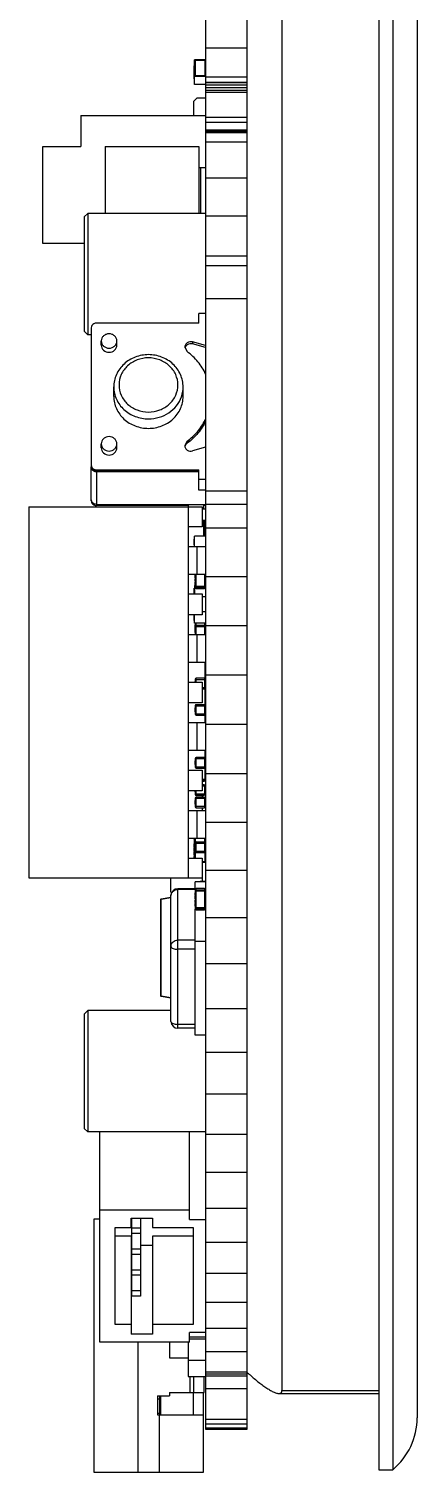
# Model space of a CAD drawing. Header units: inches. Extents: x 398 to 599, y 40 to 151.
# Drawn here: x 397.56 to 408.76, y 69.86 to 111.5 of the extents above; entities that cross this region are included whole.
import ezdxf

# ---------------------------------------------------------------- set-up
doc = ezdxf.new("R2010")
doc.units = ezdxf.units.IN
doc.header["$LTSCALE"] = 1.21
doc.header["$MEASUREMENT"] = 0
doc.layers.get('0').update_dxf_attribs({"linetype": 'CONTINUOUS'})

msp = doc.modelspace()

# ---------------------------------------------------------------- linework, layer by layer
at = {"color": 7, "linetype": 'Continuous'}
for p, q in [((407.661, 115.925), (407.661, 69.925)), ((408.061, 115.925), (408.061, 69.925)), ((404.861, 115.675), (404.861, 72.214)), ((402.661, 114.359), (402.661, 71.098)), ((403.861, 71.098), (403.861, 114.359)), ((408.761, 114.425), (408.761, 71.425)), ((403.861, 110.994), (403.861, 114.102)), ((402.661, 110.952), (403.861, 110.952)), ((402.326, 110.058), (402.326, 110.431)), ((402.336, 110.431), (402.326, 110.431)), ((402.336, 110.418), (402.326, 110.418)), ((402.336, 109.893), (402.336, 110.607)), ((402.661, 110.607), (402.336, 110.607)), ((402.336, 110.572), (402.361, 110.572)), ((402.336, 110.537), (402.361, 110.537)), ((402.361, 110.59), (402.361, 110.144)), ((402.636, 110.59), (402.361, 110.59)), ((402.636, 110.59), (402.636, 110.144)), ((402.636, 110.537), (402.661, 110.537)), ((402.336, 110.348), (402.326, 110.348)), ((402.336, 110.334), (402.326, 110.334)), ((402.336, 110.27), (402.326, 110.27)), ((402.336, 110.268), (402.326, 110.268)), ((402.336, 110.255), (402.326, 110.255)), ((402.336, 110.184), (402.326, 110.184)), ((402.336, 110.164), (402.326, 110.164)), ((402.336, 110.058), (402.326, 110.058)), ((402.336, 110.197), (402.361, 110.197)), ((402.336, 110.162), (402.361, 110.162)), ((402.661, 110.126), (402.336, 110.126)), ((402.636, 110.144), (402.361, 110.144)), ((402.661, 110.303), (402.636, 110.303)), ((402.636, 110.197), (402.661, 110.197)), ((402.661, 110.122), (403.861, 110.122)), ((402.661, 109.967), (403.861, 109.967)), ((402.661, 109.954), (403.861, 109.954)), ((402.661, 109.893), (402.336, 109.893)), ((402.661, 109.887), (403.861, 109.887)), ((402.661, 109.809), (403.861, 109.809)), ((402.661, 109.731), (403.861, 109.731)), ((402.661, 109.678), (403.861, 109.678)), ((402.411, 109.505), (402.311, 109.405)), ((402.311, 109.405), (402.311, 109.005)), ((402.661, 109.505), (402.411, 109.505)), ((399.061, 109.005), (399.061, 108.105)), ((399.061, 109.005), (402.661, 109.005)), ((402.661, 108.95), (403.861, 108.95)), ((402.661, 108.812), (403.861, 108.812)), ((402.661, 108.593), (403.861, 108.593)), ((402.661, 108.568), (403.861, 108.568)), ((402.661, 108.553), (403.861, 108.553)), ((402.661, 108.51), (403.861, 108.51)), ((397.961, 105.305), (397.961, 108.105)), ((397.961, 108.105), (399.061, 108.105)), ((399.761, 108.105), (399.761, 106.175)), ((399.761, 108.105), (402.461, 108.105)), ((402.461, 108.105), (402.461, 106.175)), ((402.661, 108.245), (403.861, 108.245)), ((402.461, 107.505), (402.661, 107.505)), ((402.511, 107.505), (402.511, 106.175)), ((402.661, 107.206), (403.861, 107.206)), ((399.161, 106.075), (399.261, 106.175)), ((399.161, 106.075), (399.161, 102.775)), ((399.261, 106.175), (399.261, 102.675)), ((402.661, 106.175), (399.261, 106.175)), ((402.661, 106.105), (403.861, 106.105)), ((399.161, 105.305), (397.961, 105.305)), ((402.661, 104.948), (403.861, 104.948)), ((402.661, 104.675), (403.861, 104.675)), ((402.661, 103.724), (403.861, 103.724)), ((402.461, 103.012), (402.461, 103.288)), ((402.661, 103.288), (402.461, 103.288)), ((399.361, 102.874), (399.361, 98.904)), ((402.461, 103.012), (399.511, 103.012)), ((399.161, 102.775), (399.261, 102.675)), ((399.361, 102.675), (399.261, 102.675)), ((399.649, 102.378), (399.649, 102.496)), ((400.101, 102.378), (400.101, 102.496)), ((402.285, 102.468), (402.285, 102.409)), ((402.661, 102.362), (402.285, 102.468)), ((402.059, 102.313), (402.126, 102.188)), ((402.661, 102.304), (402.285, 102.409)), ((400.011, 100.895), (400.011, 101.168)), ((402.011, 100.895), (402.011, 101.168)), ((402.126, 99.602), (402.059, 99.476)), ((402.126, 99.602), (402.126, 99.543)), ((399.649, 99.411), (399.649, 99.528)), ((400.101, 99.411), (400.101, 99.528)), ((402.661, 99.427), (402.285, 99.322)), ((399.361, 97.883), (399.361, 98.877)), ((399.511, 98.778), (399.511, 98.738)), ((399.511, 98.778), (402.461, 98.778)), ((399.511, 98.738), (402.461, 98.738)), ((399.511, 98.717), (399.511, 97.781)), ((402.461, 98.717), (399.511, 98.717)), ((402.461, 98.189), (402.461, 98.778)), ((402.661, 98.501), (402.461, 98.501)), ((402.661, 98.189), (402.461, 98.189)), ((402.661, 98.168), (403.861, 98.168)), ((397.561, 97.705), (397.561, 87.005)), ((397.561, 97.705), (402.561, 97.705)), ((399.511, 97.781), (402.661, 97.781)), ((402.161, 97.745), (399.511, 97.745)), ((402.161, 97.781), (402.161, 97.705)), ((402.161, 97.705), (402.161, 87.005)), ((402.561, 97.705), (402.561, 97.135)), ((402.661, 97.645), (402.561, 97.645)), ((402.611, 97.645), (402.611, 97.781)), ((402.661, 97.745), (402.611, 97.745)), ((402.661, 97.783), (403.861, 97.783)), ((402.561, 97.135), (402.161, 97.135)), ((402.661, 97.315), (402.561, 97.315)), ((402.611, 96.865), (402.611, 97.315)), ((402.631, 97.315), (402.631, 96.877)), ((402.661, 97.103), (403.861, 97.103)), ((402.326, 96.616), (402.326, 96.773)), ((402.336, 96.773), (402.326, 96.773)), ((402.336, 96.695), (402.326, 96.695)), ((402.336, 96.565), (402.336, 96.865)), ((402.661, 96.865), (402.336, 96.865)), ((402.661, 96.938), (402.611, 96.938)), ((402.661, 96.908), (402.611, 96.908)), ((402.611, 96.877), (402.631, 96.877)), ((402.167, 96.565), (402.661, 96.565)), ((402.336, 96.616), (402.326, 96.616)), ((402.411, 96.564), (402.41, 96.165)), ((402.41, 96.165), (402.411, 95.766)), ((402.167, 95.765), (402.661, 95.765)), ((402.336, 95.442), (402.336, 95.195)), ((402.357, 95.442), (402.336, 95.442)), ((402.354, 95.665), (402.354, 95.742)), ((402.357, 95.742), (402.354, 95.742)), ((402.354, 95.738), (402.357, 95.738)), ((402.354, 95.701), (402.357, 95.701)), ((402.354, 95.665), (402.357, 95.665)), ((402.354, 95.561), (402.354, 95.635)), ((402.357, 95.635), (402.354, 95.635)), ((402.357, 95.598), (402.354, 95.598)), ((402.354, 95.561), (402.357, 95.561)), ((402.354, 95.458), (402.354, 95.532)), ((402.354, 95.532), (402.357, 95.532)), ((402.354, 95.523), (402.357, 95.523)), ((402.354, 95.487), (402.357, 95.487)), ((402.357, 95.469), (402.354, 95.469)), ((402.354, 95.458), (402.357, 95.458)), ((402.357, 95.765), (402.357, 95.384)), ((402.661, 95.414), (402.357, 95.414)), ((402.661, 95.384), (402.357, 95.384)), ((402.387, 95.353), (402.387, 95.765)), ((402.631, 95.765), (402.631, 95.353)), ((402.661, 95.698), (403.861, 95.698)), ((402.161, 95.195), (402.561, 95.195)), ((402.326, 95.204), (402.326, 95.361)), ((402.336, 95.361), (402.326, 95.361)), ((402.336, 95.357), (402.326, 95.357)), ((402.336, 95.207), (402.326, 95.207)), ((402.336, 95.204), (402.326, 95.204)), ((402.387, 95.353), (402.631, 95.353)), ((402.561, 95.195), (402.561, 94.595)), ((402.661, 95.112), (402.561, 95.112)), ((402.561, 94.595), (402.161, 94.595)), ((402.326, 94.431), (402.326, 94.589)), ((402.336, 94.589), (402.326, 94.589)), ((402.336, 94.35), (402.336, 94.595)), ((402.661, 94.68), (402.561, 94.68)), ((402.336, 94.51), (402.326, 94.51)), ((402.336, 94.431), (402.326, 94.431)), ((402.661, 94.35), (402.336, 94.35)), ((402.354, 94.084), (402.354, 94.302)), ((402.354, 94.302), (402.357, 94.302)), ((402.354, 94.295), (402.357, 94.295)), ((402.354, 94.251), (402.357, 94.251)), ((402.357, 94.233), (402.354, 94.233)), ((402.354, 94.191), (402.357, 94.191)), ((402.357, 94.35), (402.357, 94.025)), ((402.357, 94.256), (402.661, 94.256)), ((402.387, 94.025), (402.387, 94.35)), ((402.631, 94.287), (402.387, 94.287)), ((402.631, 94.35), (402.631, 94.025)), ((402.661, 94.281), (403.861, 94.281)), ((402.167, 94.025), (402.661, 94.025)), ((402.357, 94.103), (402.354, 94.103)), ((402.354, 94.094), (402.357, 94.094)), ((402.354, 94.086), (402.357, 94.086)), ((402.354, 94.084), (402.357, 94.084)), ((402.411, 94.024), (402.41, 93.625)), ((402.41, 93.625), (402.411, 93.226)), ((402.167, 93.225), (402.661, 93.225)), ((402.641, 93.222), (402.641, 92.761)), ((402.661, 93.156), (402.641, 93.156)), ((402.161, 92.655), (402.561, 92.655)), ((402.354, 92.655), (402.354, 92.667)), ((402.354, 92.667), (402.357, 92.667)), ((402.357, 92.732), (402.357, 92.655)), ((402.357, 92.732), (402.661, 92.732)), ((402.387, 92.655), (402.387, 92.763)), ((402.631, 92.763), (402.387, 92.763)), ((402.561, 92.655), (402.561, 92.055)), ((402.631, 92.488), (402.561, 92.488)), ((402.561, 92.458), (402.631, 92.458)), ((402.631, 92.763), (402.631, 92.458)), ((402.661, 92.826), (402.641, 92.826)), ((402.641, 92.46), (402.641, 91.999)), ((402.661, 92.858), (403.861, 92.858)), ((402.561, 92.055), (402.161, 92.055)), ((402.641, 92.351), (402.661, 92.351)), ((402.354, 91.798), (402.354, 91.905)), ((402.354, 91.905), (402.357, 91.905)), ((402.357, 91.817), (402.354, 91.817)), ((402.354, 91.808), (402.357, 91.808)), ((402.354, 91.8), (402.357, 91.8)), ((402.354, 91.798), (402.357, 91.798)), ((402.357, 91.97), (402.357, 91.726)), ((402.357, 91.97), (402.661, 91.97)), ((402.631, 91.726), (402.357, 91.726)), ((402.387, 91.696), (402.387, 92.001)), ((402.631, 92.001), (402.387, 92.001)), ((402.387, 91.696), (402.631, 91.696)), ((402.631, 92.001), (402.631, 91.696)), ((402.641, 91.698), (402.641, 91.485)), ((402.167, 91.485), (402.661, 91.485)), ((402.411, 91.484), (402.41, 91.085)), ((402.641, 91.589), (402.661, 91.589)), ((402.661, 91.434), (403.861, 91.434)), ((402.41, 91.085), (402.411, 90.686)), ((402.167, 90.685), (402.661, 90.685)), ((402.354, 90.274), (402.354, 90.381)), ((402.354, 90.381), (402.357, 90.381)), ((402.357, 90.446), (402.357, 90.202)), ((402.357, 90.446), (402.661, 90.446)), ((402.387, 90.172), (402.387, 90.477)), ((402.631, 90.477), (402.387, 90.477)), ((402.631, 90.477), (402.631, 90.172)), ((402.641, 90.685), (402.641, 90.475)), ((402.646, 90.503), (402.641, 90.503)), ((402.646, 90.503), (402.646, 90.557)), ((402.661, 90.461), (402.657, 90.461)), ((402.161, 90.115), (402.561, 90.115)), ((402.357, 90.293), (402.354, 90.293)), ((402.354, 90.284), (402.357, 90.284)), ((402.354, 90.276), (402.357, 90.276)), ((402.354, 90.274), (402.357, 90.274)), ((402.631, 90.202), (402.357, 90.202)), ((402.387, 90.172), (402.631, 90.172)), ((402.561, 90.115), (402.561, 89.515)), ((402.641, 90.174), (402.641, 89.848)), ((402.641, 90.065), (402.661, 90.065)), ((402.661, 90.017), (403.861, 90.017)), ((402.561, 89.848), (402.641, 89.848)), ((402.631, 89.821), (402.561, 89.821)), ((402.561, 89.791), (402.631, 89.791)), ((402.631, 89.689), (402.561, 89.689)), ((402.561, 89.659), (402.661, 89.659)), ((402.631, 89.848), (402.631, 89.791)), ((402.631, 89.689), (402.631, 89.385)), ((402.561, 89.515), (402.161, 89.515)), ((402.354, 89.487), (402.354, 89.515)), ((402.357, 89.506), (402.354, 89.506)), ((402.354, 89.497), (402.357, 89.497)), ((402.354, 89.488), (402.357, 89.488)), ((402.354, 89.487), (402.357, 89.487)), ((402.354, 89.131), (402.354, 89.238)), ((402.354, 89.238), (402.357, 89.238)), ((402.357, 89.15), (402.354, 89.15)), ((402.354, 89.141), (402.357, 89.141)), ((402.354, 89.133), (402.357, 89.133)), ((402.354, 89.131), (402.357, 89.131)), ((402.357, 89.515), (402.357, 89.415)), ((402.631, 89.415), (402.357, 89.415)), ((402.357, 89.303), (402.357, 89.059)), ((402.357, 89.303), (402.661, 89.303)), ((402.387, 89.385), (402.387, 89.515)), ((402.387, 89.385), (402.631, 89.385)), ((402.387, 89.029), (402.387, 89.334)), ((402.631, 89.334), (402.387, 89.334)), ((402.561, 89.385), (402.561, 89.334)), ((402.631, 89.334), (402.631, 89.029)), ((402.167, 88.945), (402.661, 88.945)), ((402.631, 89.059), (402.357, 89.059)), ((402.387, 89.029), (402.631, 89.029)), ((402.411, 88.944), (402.41, 88.545)), ((402.561, 89.029), (402.561, 88.945)), ((402.41, 88.545), (402.411, 88.146)), ((402.661, 88.612), (403.861, 88.612)), ((402.167, 88.145), (402.661, 88.145)), ((402.326, 88.119), (402.326, 88.145)), ((402.336, 88.119), (402.326, 88.119)), ((402.326, 87.886), (402.326, 87.988)), ((402.336, 87.988), (402.326, 87.988)), ((402.336, 87.938), (402.326, 87.938)), ((402.336, 87.886), (402.326, 87.886)), ((402.336, 87.575), (402.336, 88.145)), ((402.361, 88.083), (402.336, 88.083)), ((402.336, 88.033), (402.361, 88.033)), ((402.357, 87.983), (402.336, 87.983)), ((402.354, 87.836), (402.354, 87.943)), ((402.354, 87.943), (402.357, 87.943)), ((402.357, 88.008), (402.357, 87.764)), ((402.357, 88.008), (402.661, 88.008)), ((402.361, 88.145), (402.361, 88.024)), ((402.387, 87.734), (402.387, 88.038)), ((402.631, 88.038), (402.387, 88.038)), ((402.631, 88.038), (402.631, 87.734)), ((402.636, 88.038), (402.636, 88.145)), ((402.661, 88.083), (402.636, 88.083)), ((402.161, 87.575), (402.561, 87.575)), ((402.326, 87.771), (402.326, 87.873)), ((402.336, 87.873), (402.326, 87.873)), ((402.336, 87.867), (402.326, 87.867)), ((402.336, 87.818), (402.326, 87.818)), ((402.336, 87.773), (402.326, 87.773)), ((402.336, 87.771), (402.326, 87.771)), ((402.326, 87.656), (402.326, 87.758)), ((402.336, 87.758), (402.326, 87.758)), ((402.336, 87.707), (402.326, 87.707)), ((402.336, 87.656), (402.326, 87.656)), ((402.326, 87.583), (402.326, 87.619)), ((402.336, 87.619), (402.326, 87.619)), ((402.336, 87.61), (402.326, 87.61)), ((402.336, 87.583), (402.326, 87.583)), ((402.357, 87.855), (402.354, 87.855)), ((402.354, 87.846), (402.357, 87.846)), ((402.354, 87.837), (402.357, 87.837)), ((402.354, 87.836), (402.357, 87.836)), ((402.631, 87.764), (402.357, 87.764)), ((402.361, 87.748), (402.361, 87.575)), ((402.387, 87.734), (402.631, 87.734)), ((402.561, 87.575), (402.561, 87.005)), ((402.636, 87.469), (402.561, 87.469)), ((402.636, 87.734), (402.636, 87.469)), ((402.636, 87.544), (402.661, 87.544)), ((402.661, 87.444), (402.561, 87.444)), ((402.661, 87.225), (403.861, 87.225)), ((397.561, 87.005), (402.561, 87.005)), ((401.661, 86.592), (401.661, 87.005)), ((401.861, 82.662), (401.861, 86.69)), ((402.361, 86.69), (401.861, 86.69)), ((402.361, 86.67), (401.861, 86.67)), ((402.357, 86.662), (402.357, 86.113)), ((402.357, 86.662), (402.661, 86.662)), ((402.357, 86.631), (402.661, 86.631)), ((402.361, 86.678), (402.361, 86.889)), ((402.661, 86.889), (402.361, 86.889)), ((402.387, 86.082), (402.387, 86.692)), ((402.631, 86.692), (402.387, 86.692)), ((402.501, 86.889), (402.501, 86.911)), ((402.501, 86.911), (402.661, 86.911)), ((402.561, 87.005), (402.561, 86.911)), ((402.631, 86.692), (402.631, 86.082)), ((401.361, 86.379), (401.361, 83.601)), ((401.361, 86.379), (401.378, 86.379)), ((401.378, 86.399), (401.661, 86.449)), ((401.661, 86.429), (401.378, 86.379)), ((401.378, 86.379), (401.378, 86.399)), ((401.378, 83.601), (401.378, 86.379)), ((401.661, 86.592), (401.691, 86.592)), ((401.661, 82.862), (401.661, 86.49)), ((402.354, 86.494), (402.354, 86.568)), ((402.357, 86.568), (402.354, 86.568)), ((402.357, 86.531), (402.354, 86.531)), ((402.354, 86.494), (402.357, 86.494)), ((402.354, 86.394), (402.354, 86.471)), ((402.357, 86.471), (402.354, 86.471)), ((402.354, 86.467), (402.357, 86.467)), ((402.354, 86.43), (402.357, 86.43)), ((402.354, 86.394), (402.357, 86.394)), ((402.354, 86.29), (402.354, 86.364)), ((402.357, 86.364), (402.354, 86.364)), ((402.357, 86.327), (402.354, 86.327)), ((402.354, 86.29), (402.357, 86.29)), ((402.354, 86.187), (402.354, 86.261)), ((402.354, 86.261), (402.357, 86.261)), ((402.354, 86.252), (402.357, 86.252)), ((402.354, 86.216), (402.357, 86.216)), ((402.357, 86.198), (402.354, 86.198)), ((402.354, 86.187), (402.357, 86.187)), ((402.661, 86.143), (402.357, 86.143)), ((402.661, 86.113), (402.357, 86.113)), ((402.361, 82.462), (402.361, 86.097)), ((402.387, 86.082), (402.631, 86.082)), ((402.661, 85.863), (403.861, 85.863)), ((402.361, 85.209), (401.861, 85.209)), ((402.661, 85.171), (402.361, 85.171)), ((402.361, 84.943), (401.861, 84.943)), ((402.661, 84.53), (403.861, 84.53)), ((401.378, 83.601), (401.361, 83.601)), ((401.378, 83.601), (401.661, 83.551)), ((401.378, 83.582), (401.378, 83.601)), ((401.661, 83.532), (401.378, 83.582)), ((399.161, 83.075), (399.261, 83.175)), ((399.161, 83.075), (399.161, 79.775)), ((399.261, 83.175), (399.261, 79.675)), ((401.661, 83.175), (399.261, 83.175)), ((402.661, 83.233), (403.861, 83.233)), ((402.361, 82.776), (401.861, 82.776)), ((402.361, 82.662), (401.861, 82.662)), ((402.661, 82.462), (402.361, 82.462)), ((402.661, 81.977), (403.861, 81.977)), ((402.661, 80.768), (403.861, 80.768)), ((399.161, 79.775), (399.261, 79.675)), ((402.661, 79.675), (399.261, 79.675)), ((399.611, 73.602), (399.611, 79.675)), ((402.193, 77.145), (402.193, 79.675)), ((402.661, 79.61), (403.861, 79.61)), ((402.661, 78.509), (403.861, 78.509)), ((402.661, 77.47), (403.861, 77.47)), ((399.438, 77.155), (399.438, 69.855)), ((399.611, 77.155), (399.438, 77.155)), ((399.611, 77.424), (402.193, 77.424)), ((400.516, 76.915), (400.516, 77.186)), ((400.516, 77.186), (401.132, 77.186)), ((400.536, 74.935), (400.536, 77.186)), ((400.786, 77.186), (400.786, 74.935)), ((401.132, 77.186), (401.132, 76.915)), ((402.193, 77.145), (402.661, 77.145)), ((400.05, 74.111), (400.05, 76.915)), ((400.05, 76.915), (400.516, 76.915)), ((400.516, 76.667), (400.05, 76.667)), ((400.516, 76.667), (400.516, 73.84)), ((400.786, 76.891), (400.536, 76.891)), ((400.786, 76.74), (400.536, 76.74)), ((401.132, 76.915), (402.301, 76.915)), ((401.132, 76.667), (401.132, 73.84)), ((402.301, 76.667), (401.132, 76.667)), ((402.301, 76.915), (402.301, 74.111)), ((400.536, 76.396), (400.516, 76.396)), ((400.786, 76.289), (400.536, 76.289)), ((401.132, 76.396), (400.786, 76.396)), ((402.661, 76.496), (403.861, 76.496)), ((400.786, 76.138), (400.536, 76.138)), ((400.786, 75.687), (400.536, 75.687)), ((400.786, 75.536), (400.536, 75.536)), ((402.661, 75.593), (403.861, 75.593)), ((400.786, 75.085), (400.536, 75.085)), ((400.786, 74.935), (400.536, 74.935)), ((402.661, 74.764), (403.861, 74.764)), ((400.516, 74.111), (400.05, 74.111)), ((401.132, 73.84), (400.516, 73.84)), ((402.301, 74.111), (401.132, 74.111)), ((402.193, 73.602), (402.193, 73.881)), ((402.661, 73.881), (402.193, 73.881)), ((402.193, 73.762), (402.661, 73.762)), ((402.661, 74.012), (403.861, 74.012)), ((402.193, 73.602), (399.611, 73.602)), ((400.718, 69.855), (400.718, 73.602)), ((401.618, 73.602), (401.618, 73.155)), ((402.161, 73.602), (402.161, 72.613)), ((402.193, 73.702), (402.661, 73.702)), ((402.661, 73.34), (403.861, 73.34)), ((401.618, 73.155), (402.161, 73.155)), ((402.161, 73.091), (402.661, 73.091)), ((402.161, 72.613), (402.661, 72.613)), ((402.218, 72.155), (402.218, 72.613)), ((402.318, 72.155), (402.318, 72.613)), ((402.618, 72.155), (402.618, 72.613)), ((402.661, 72.753), (403.861, 72.753)), ((402.661, 72.695), (403.861, 72.695)), ((402.661, 72.633), (403.861, 72.633)), ((401.268, 72.055), (401.268, 71.505)), ((401.268, 72.055), (401.618, 72.055)), ((401.338, 71.505), (401.338, 72.055)), ((401.363, 72.055), (401.363, 71.505)), ((401.618, 72.155), (401.618, 72.055)), ((401.618, 72.155), (402.618, 72.155)), ((402.298, 72.155), (402.298, 71.505)), ((402.598, 69.855), (402.598, 72.155)), ((402.661, 72.271), (403.861, 72.271)), ((404.776, 72.124), (407.661, 72.124)), ((404.861, 72.214), (407.661, 72.214)), ((401.268, 71.975), (401.338, 71.975)), ((401.338, 71.548), (401.268, 71.548)), ((401.268, 71.505), (402.598, 71.505)), ((401.318, 71.505), (401.318, 69.855)), ((402.661, 71.386), (403.861, 71.386)), ((402.661, 71.246), (403.861, 71.246)), ((402.661, 71.135), (403.861, 71.135)), ((402.661, 71.108), (403.861, 71.108)), ((402.661, 71.098), (403.861, 71.098)), ((399.438, 69.855), (402.598, 69.855)), ((407.661, 69.925), (408.061, 69.925))]:
    msp.add_line(p, q, dxfattribs=at)
at = {"color": 4, "linetype": 'Continuous'}
msp.add_line((403.861, 85.861), (403.861, 110.994), dxfattribs=at)
at = {"color": 7, "linetype": 'Continuous'}
for centre, radius, start, end in [((401.167, 101.163), 0.844, 340.6382, 341.9319), ((401.227, 100.911), 1.58, 333.437, 335.2171), ((402.631, 96.908), 0.0305, 270, 0), ((402.387, 95.384), 0.0305, 180, 270), ((402.631, 95.384), 0.0305, 270, 0), ((402.387, 94.256), 0.0305, 90, 180), ((402.631, 94.256), 0.0305, 78.4389, 90), ((402.387, 92.732), 0.0305, 90, 180), ((402.387, 91.97), 0.0305, 90, 180), ((402.387, 91.726), 0.0305, 180, 270), ((402.387, 90.446), 0.0305, 90, 180), ((402.616, 90.503), 0.03, 328.1729, 0), ((402.387, 90.202), 0.0305, 180, 270), ((402.387, 89.415), 0.0305, 180, 270), ((402.387, 89.303), 0.0305, 90, 180), ((402.387, 89.059), 0.0305, 180, 270), ((402.387, 88.008), 0.0305, 90, 180), ((402.387, 87.764), 0.0305, 180, 270), ((401.861, 86.49), 0.2, 90, 180), ((402.387, 86.662), 0.0305, 90, 180), ((402.631, 86.662), 0.0305, 0, 90), ((401.381, 86.379), 0.02, 100, 180), ((402.387, 86.113), 0.0305, 180, 270), ((402.631, 86.113), 0.0305, 270, 0), ((401.381, 83.601), 0.02, 180, 260), ((401.861, 82.862), 0.2, 180, 270), ((408.403, 77.669), 6.708, 227.3893, 227.5974), ((408.332, 77.591), 6.603, 227.5973, 227.9633), ((406.804, 71.425), 1.957, 309.9662, 0)]:
    msp.add_arc(centre, radius, start, end, dxfattribs=at)
for points in [[(399.382, 102.943), (399.369, 102.922), (399.361, 102.898), (399.361, 102.874)], [(399.436, 102.993), (399.415, 102.982), (399.395, 102.964), (399.382, 102.943)], [(399.511, 103.012), (399.486, 103.012), (399.459, 103.005), (399.436, 102.993)], [(402.285, 102.409), (402.235, 102.423), (402.175, 102.414), (402.132, 102.385)], [(401.969, 100.902), (401.997, 100.987), (402.011, 101.078), (402.011, 101.168)], [(402.126, 99.543), (402.1, 99.525), (402.08, 99.497), (402.069, 99.468)], [(399.382, 98.786), (399.369, 98.807), (399.361, 98.831), (399.361, 98.855)], [(399.436, 98.736), (399.415, 98.747), (399.395, 98.765), (399.382, 98.786)], [(399.436, 98.796), (399.459, 98.784), (399.486, 98.778), (399.511, 98.778)], [(399.511, 98.717), (399.486, 98.717), (399.459, 98.724), (399.436, 98.736)], [(399.436, 97.763), (399.459, 97.751), (399.486, 97.745), (399.511, 97.745)]]:
    msp.add_open_spline(points, degree=3, dxfattribs=at)
for points, knots in [([(399.875, 102.703), (399.846, 102.703), (399.789, 102.691), (399.714, 102.647), (399.661, 102.579), (399.649, 102.523), (399.649, 102.496)], [0, 0, 0, 0, 0.254564, 0.511668, 0.758878, 1, 1, 1, 1]), ([(399.649, 102.496), (399.649, 102.468), (399.661, 102.412), (399.714, 102.344), (399.789, 102.3), (399.846, 102.288), (399.875, 102.288)], [0, 0, 0, 0, 0.241122, 0.488332, 0.745436, 1, 1, 1, 1]), ([(400.101, 102.496), (400.101, 102.523), (400.089, 102.579), (400.036, 102.647), (399.962, 102.691), (399.904, 102.703), (399.875, 102.703)], [0, 0, 0, 0, 0.241122, 0.488332, 0.745436, 1, 1, 1, 1]), ([(399.875, 102.288), (399.904, 102.288), (399.962, 102.3), (400.036, 102.344), (400.089, 102.412), (400.101, 102.468), (400.101, 102.496)], [0, 0, 0, 0, 0.254564, 0.511668, 0.758878, 1, 1, 1, 1]), ([(402.285, 102.468), (402.259, 102.475), (402.204, 102.477), (402.127, 102.449), (402.073, 102.39), (402.059, 102.338), (402.059, 102.313)], [0, 0, 0, 0, 0.256017, 0.513614, 0.760616, 1, 1, 1, 1]), ([(399.649, 102.378), (399.649, 102.325), (399.702, 102.211), (399.818, 102.17), (399.875, 102.17)], [0, 0, 0, 0, 0.485378, 1, 1, 1, 1]), ([(399.875, 102.17), (399.932, 102.17), (400.048, 102.211), (400.101, 102.325), (400.101, 102.378)], [0, 0, 0, 0, 0.514622, 1, 1, 1, 1]), ([(401.011, 102.101), (400.883, 102.101), (400.624, 102.053), (400.291, 101.85), (400.066, 101.54), (400.011, 101.29), (400.011, 101.168)], [0, 0, 0, 0, 0.256483, 0.509603, 0.756926, 1, 1, 1, 1]), ([(402.011, 101.168), (402.011, 101.29), (401.957, 101.54), (401.732, 101.85), (401.399, 102.053), (401.14, 102.101), (401.011, 102.101)], [0, 0, 0, 0, 0.243072, 0.490398, 0.74352, 1, 1, 1, 1]), ([(402.132, 102.385), (402.123, 102.38), (402.091, 102.354), (402.069, 102.315), (402.062, 102.286)], [0, 0, 0, 0, 0.257797, 1, 1, 1, 1]), ([(402.661, 101.54), (402.603, 101.667), (402.45, 101.909), (402.241, 102.104), (402.126, 102.188)], [0, 0, 0, 0, 0.494933, 1, 1, 1, 1]), ([(401.011, 102.009), (400.902, 102.009), (400.682, 101.968), (400.399, 101.799), (400.207, 101.538), (400.14, 101.227), (400.207, 100.916), (400.399, 100.655), (400.682, 100.485), (400.902, 100.444), (401.011, 100.444)], [0, 0, 0, 0, 0.129368, 0.256835, 0.379926, 0.500078, 0.620237, 0.743309, 0.870686, 1, 1, 1, 1]), ([(401.011, 100.444), (401.121, 100.444), (401.341, 100.485), (401.624, 100.655), (401.816, 100.916), (401.883, 101.227), (401.816, 101.538), (401.624, 101.799), (401.341, 101.969), (401.121, 102.009), (401.011, 102.009)], [0, 0, 0, 0, 0.129368, 0.256835, 0.379926, 0.500078, 0.620237, 0.743309, 0.870686, 1, 1, 1, 1]), ([(400.012, 101.168), (400.012, 101.048), (400.065, 100.802), (400.291, 100.496), (400.624, 100.296), (400.882, 100.248), (401.011, 100.248)], [0, 0, 0, 0, 0.240277, 0.486407, 0.741285, 1, 1, 1, 1]), ([(400.012, 100.895), (400.012, 100.775), (400.065, 100.529), (400.291, 100.222), (400.624, 100.022), (400.882, 99.974), (401.011, 99.974)], [0, 0, 0, 0, 0.240278, 0.486408, 0.741286, 1, 1, 1, 1]), ([(401.011, 99.974), (401.141, 99.974), (401.399, 100.022), (401.732, 100.222), (401.958, 100.529), (402.011, 100.775), (402.011, 100.895)], [0, 0, 0, 0, 0.258714, 0.513592, 0.759722, 1, 1, 1, 1]), ([(401.011, 100.248), (401.115, 100.248), (401.323, 100.279), (401.606, 100.408), (401.831, 100.615), (401.93, 100.792), (401.963, 100.884)], [0, 0, 0, 0, 0.255931, 0.510702, 0.758591, 1, 1, 1, 1]), ([(402.126, 99.602), (402.234, 99.681), (402.432, 99.863), (402.581, 100.087), (402.64, 100.205)], [0, 0, 0, 0, 0.504699, 1, 1, 1, 1]), ([(402.661, 100.191), (402.603, 100.064), (402.45, 99.822), (402.241, 99.627), (402.126, 99.543)], [0, 0, 0, 0, 0.4949, 1, 1, 1, 1]), ([(399.875, 99.736), (399.846, 99.736), (399.789, 99.724), (399.714, 99.68), (399.661, 99.611), (399.649, 99.555), (399.649, 99.528)], [0, 0, 0, 0, 0.254564, 0.511668, 0.758878, 1, 1, 1, 1]), ([(400.101, 99.528), (400.101, 99.555), (400.089, 99.611), (400.036, 99.68), (399.962, 99.724), (399.904, 99.736), (399.875, 99.736)], [0, 0, 0, 0, 0.241122, 0.488332, 0.745436, 1, 1, 1, 1]), ([(399.649, 99.528), (399.649, 99.501), (399.661, 99.445), (399.714, 99.377), (399.789, 99.332), (399.846, 99.32), (399.875, 99.32)], [0, 0, 0, 0, 0.241122, 0.488332, 0.745436, 1, 1, 1, 1]), ([(399.649, 99.411), (399.649, 99.357), (399.702, 99.243), (399.818, 99.203), (399.875, 99.203)], [0, 0, 0, 0, 0.485378, 1, 1, 1, 1]), ([(399.875, 99.32), (399.904, 99.32), (399.962, 99.332), (400.036, 99.377), (400.089, 99.445), (400.101, 99.501), (400.101, 99.528)], [0, 0, 0, 0, 0.254564, 0.511668, 0.758878, 1, 1, 1, 1]), ([(399.875, 99.203), (399.932, 99.203), (400.048, 99.243), (400.101, 99.357), (400.101, 99.411)], [0, 0, 0, 0, 0.514622, 1, 1, 1, 1]), ([(402.059, 99.476), (402.059, 99.451), (402.073, 99.4), (402.127, 99.34), (402.204, 99.313), (402.259, 99.314), (402.285, 99.322)], [0, 0, 0, 0, 0.239384, 0.486386, 0.743983, 1, 1, 1, 1]), ([(399.361, 98.916), (399.361, 98.892), (399.376, 98.842), (399.415, 98.808), (399.436, 98.796)], [0, 0, 0, 0, 0.490718, 1, 1, 1, 1]), ([(399.511, 98.738), (399.477, 98.738), (399.407, 98.76), (399.368, 98.824), (399.363, 98.857)], [0, 0, 0, 0, 0.513021, 1, 1, 1, 1]), ([(399.511, 97.781), (399.474, 97.781), (399.397, 97.808), (399.361, 97.884), (399.361, 97.919)], [0, 0, 0, 0, 0.514627, 1, 1, 1, 1]), ([(399.361, 97.883), (399.361, 97.859), (399.376, 97.809), (399.415, 97.775), (399.436, 97.763)], [0, 0, 0, 0, 0.490718, 1, 1, 1, 1]), ([(401.661, 86.49), (401.661, 86.513), (401.673, 86.562), (401.732, 86.642), (401.811, 86.67), (401.861, 86.67)], [0, 0, 0, 0, 0.239985, 0.48767, 1, 1, 1, 1]), ([(401.661, 85.029), (401.661, 85.052), (401.673, 85.101), (401.732, 85.181), (401.811, 85.209), (401.861, 85.209)], [0, 0, 0, 0, 0.239985, 0.48767, 1, 1, 1, 1]), ([(401.661, 85.029), (401.661, 85.001), (401.717, 84.964), (401.787, 84.947), (401.836, 84.943), (401.861, 84.943)], [0, 0, 0, 0, 0.369179, 0.664722, 1, 1, 1, 1]), ([(401.661, 82.862), (401.661, 82.833), (401.717, 82.797), (401.787, 82.78), (401.836, 82.776), (401.861, 82.776)], [0, 0, 0, 0, 0.369168, 0.664716, 1, 1, 1, 1]), ([(403.911, 72.687), (403.992, 72.614), (404.113, 72.51), (404.277, 72.382), (404.393, 72.3), (404.487, 72.24), (404.558, 72.199), (404.608, 72.174), (404.655, 72.153), (404.699, 72.137), (404.738, 72.127), (404.764, 72.124), (404.776, 72.124)], [0, 0, 0, 0, 0.313127, 0.459391, 0.596425, 0.721943, 0.779534, 0.83315, 0.882368, 0.926774, 0.966029, 1, 1, 1, 1]), ([(404.776, 72.124), (404.782, 72.124), (404.794, 72.125), (404.812, 72.129), (404.827, 72.136), (404.84, 72.146), (404.849, 72.159), (404.857, 72.175), (404.861, 72.194), (404.861, 72.207), (404.861, 72.214)], [0, 0, 0, 0, 0.135523, 0.259007, 0.373611, 0.484071, 0.596331, 0.716516, 0.849827, 1, 1, 1, 1])]:
    msp.add_open_spline(points, degree=3, knots=knots, dxfattribs=at)

doc.saveas('drawing.dxf')
